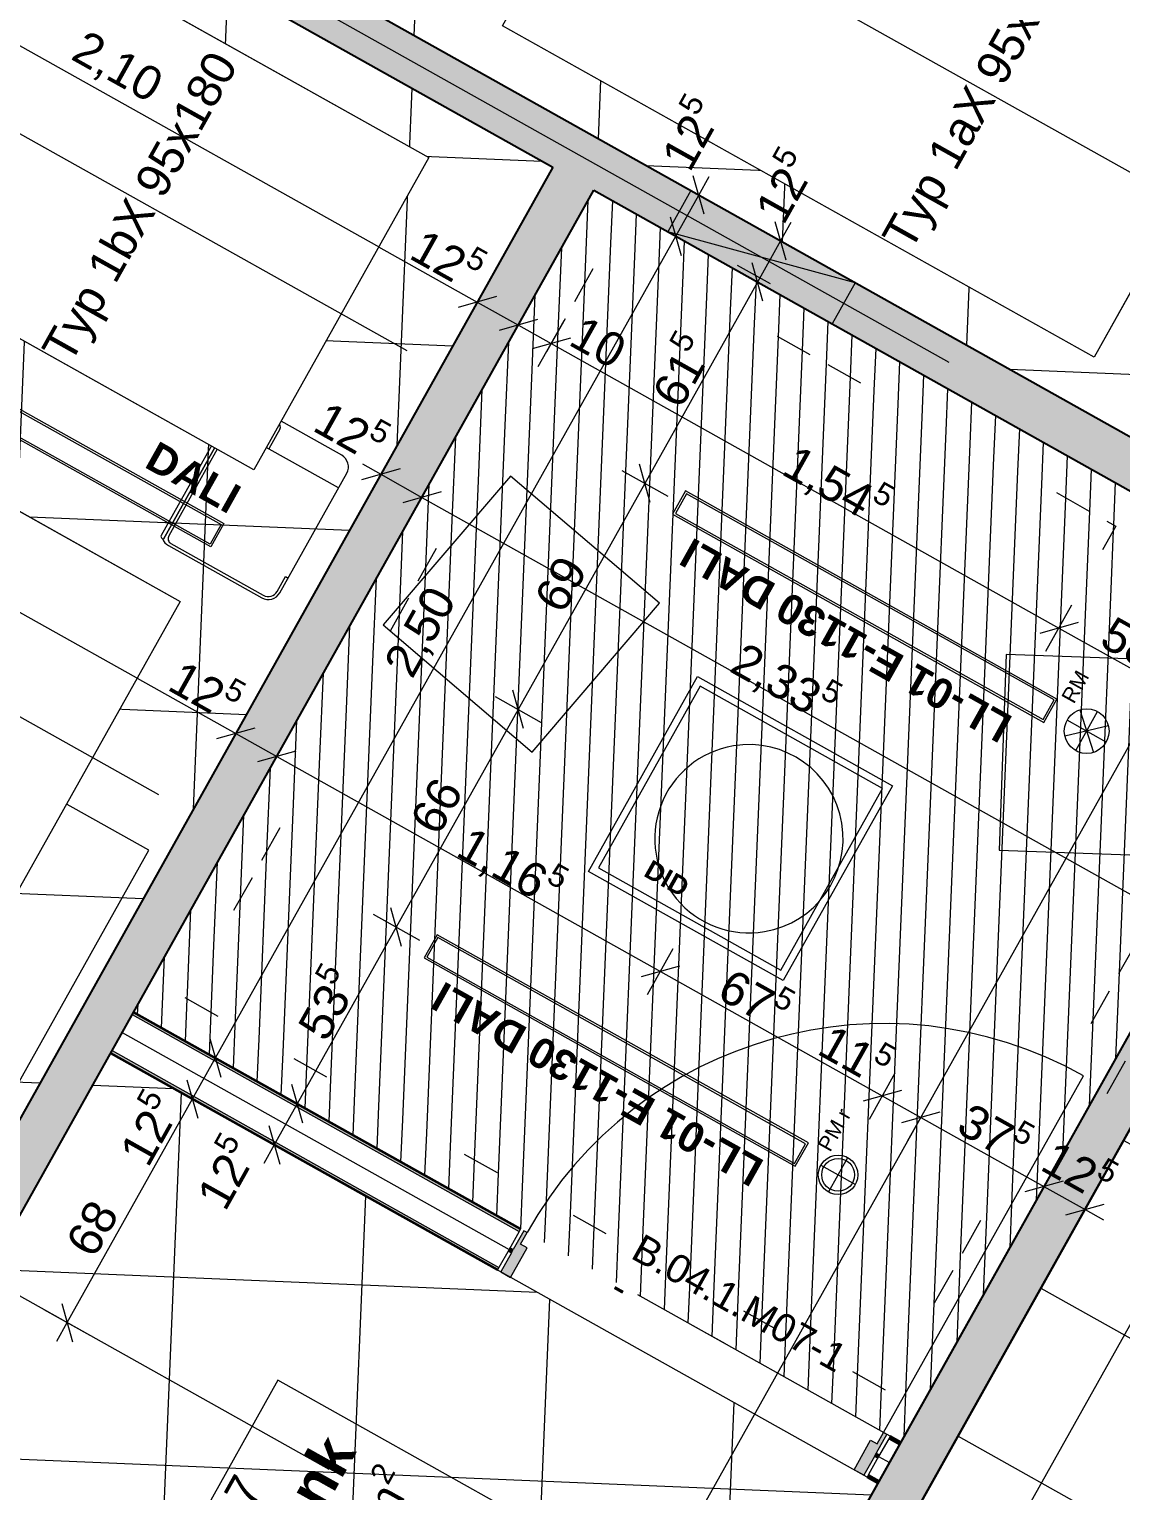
# Model space of a CAD drawing. Header units: metres. Extents: x -27.1 to 50.1, y 105.7 to 163.4.
# Drawn here: x -9.377 to -6.479, y 131.424 to 135.303 of the extents above; entities that cross this region are included whole.
import ezdxf

# ---------------------------------------------------------------- set-up
doc = ezdxf.new("R2010")
doc.units = ezdxf.units.M
doc.header["$MEASUREMENT"] = 0
for name, pattern in [('Punktlinie', [0.0035, 0, -0.0035]), ('Punktlinie_ eng', [0.00075, 0, -0.00075]), ('Strichlinie-über-Schnitt', [0.0023, 0.0008, -0.0015]), ('Strichpunktlinie', [0.006703, 0.003528, -0.001764, 0, -0.001411]), ('Wipeout_Contour', [1, 0, -1])]:
    doc.linetypes.add(name, pattern=pattern)
for name, color, linetype in [('00  Raster', 7, 'Continuous'), ('10  Fassade_Deckschraffur', 7, 'Continuous'), ('10  Treppen + Rampen', 7, 'Continuous'), ('20  Decke Abhangdecke', 7, 'Continuous'), ('20  Decke Abhangdecke_Deckschraffur', 7, 'Continuous'), ('20  Deckensegel', 7, 'Continuous'), ('20  Deckenspiegel + Einbauten', 7, 'Continuous'), ('20  Möbel', 7, 'Continuous'), ('20  Wand Leichtbau', 7, 'Continuous'), ('20  Wand Leichtbau_Schnittschraffur', 7, 'Continuous'), ('20 Wand Leichtbau MIETERAUSBAU', 7, 'Continuous'), ('40  Bemaßung 1_ 50 Deckenspiegel', 7, 'Continuous'), ('50  NUF - Raumstempel', 7, 'Continuous'), ('50 NUF - Raumstempel MIETERAUSBAU', 7, 'Continuous'), ('Neubau_20  Decke Abhangdecke', 7, 'Continuous'), ('Neubau_20  Decke Abhangdecke_Deckschraffur', 7, 'Continuous'), ('Neubau_20  Deckenspiegel + Einbauten', 7, 'Continuous'), ('Neubau_20  Möbel', 7, 'Continuous'), ('Neubau_20  Wand Leichtbau', 7, 'Continuous'), ('Neubau_20  Wand Leichtbau_Fenster', 7, 'Continuous'), ('Neubau_20 Wand Leichtbau MIETERAUSBAU', 7, 'Continuous'), ('Neubau_20 Wand Leichtbau MIETERAUSBAU_Schnittschraffur', 7, 'Continuous'), ('Neubau_20 Wand Leichtbau MIETERAUSBAU_Tür', 7, 'Continuous'), ('Neubau_50 NUF - Raumstempel MIETERAUSBAU', 7, 'Continuous')]:
    doc.layers.add(name, color=color, linetype=linetype)
doc.styles.add('ERSTELLTER_STIL_1', font='arial.ttf')
doc.styles.add('ERSTELLTER_STIL_2', font='arial.ttf')
pattern_1 = [(87.60545, (0, 0), (-0.4995634, 0.0208903), []), (177.60545, (0, 0), (0.0208903, 0.4995634), [])]
pattern_2 = [(87.605446, (0, 0), (-0.06494324, 0.002715745), [])]

# ---------------------------------------------------------------- blocks, each defined once
blk = doc.blocks.new('*X71', base_point=(-0.1628, 98.0075))
at = {"layer": 'Neubau_20 Wand Leichtbau MIETERAUSBAU_Schnittschraffur', "linetype": 'Continuous', "lineweight": 13, "true_color": 0x000100}
blk.add_hatch(color=98, dxfattribs=at).paths.add_polyline_path([(-9.1569, 132.5925), (-9.1608, 132.5855), (-8.1336, 132.01), (-8.1297, 132.0169)])
blk = doc.blocks.new('*X72', base_point=(-0.1628, 98.0075))
at = {"layer": 'Neubau_20 Wand Leichtbau MIETERAUSBAU_Schnittschraffur', "linetype": 'Continuous', "lineweight": 13, "true_color": 0x000100}
blk.add_hatch(color=98, dxfattribs=at).paths.add_polyline_path([(-7.1522, 131.4601), (-7.1238, 131.4442), (-7.1199, 131.4512), (-7.1482, 131.467)])
blk = doc.blocks.new('*X73', base_point=(-0.1628, 98.0075))
at = {"layer": 'Neubau_20 Wand Leichtbau MIETERAUSBAU_Schnittschraffur', "linetype": 'Continuous', "lineweight": 13, "true_color": 0x000100}
blk.add_hatch(color=98, dxfattribs=at).paths.add_polyline_path([(-9.0997, 132.6946), (-9.1036, 132.6876), (-8.0764, 132.112), (-8.0725, 132.119)])
blk = doc.blocks.new('*X74', base_point=(-0.1628, 98.0075))
at = {"layer": 'Neubau_20 Wand Leichtbau MIETERAUSBAU_Schnittschraffur', "linetype": 'Continuous', "lineweight": 13, "true_color": 0x000100}
blk.add_hatch(color=98, dxfattribs=at).paths.add_polyline_path([(-7.0911, 131.5691), (-7.095, 131.5621), (-7.0666, 131.5462), (-7.0627, 131.5532)])

msp = doc.modelspace()

# ---------------------------------------------------------------- wipeouts: each hides what was drawn before it
at = {"color": 254, "linetype": 'Wipeout_Contour', "lineweight": 0, "ltscale": 578.896248}
msp.add_wipeout([(1.5068, 161.8649), (-18.3925, 126.3498), (-18.2219, 126.2542), (1.6769, 161.7686)], dxfattribs=at).dxf.layer = '10  Fassade_Deckschraffur'

# ---------------------------------------------------------------- next in the draw order: wipeouts: each hides what was drawn before it
at = {"color": 254, "linetype": 'Wipeout_Contour', "lineweight": 0, "ltscale": 579.750368}
msp.add_wipeout([(1.2236, 162.0253), (-18.6764, 126.5088), (-18.6188, 126.4766), (1.2811, 161.9927)], dxfattribs=at).dxf.layer = '10  Fassade_Deckschraffur'

# ---------------------------------------------------------------- next in the draw order: wipeouts: each hides what was drawn before it
at = {"color": 254, "linetype": 'Wipeout_Contour', "lineweight": 0, "ltscale": 579.478915}
msp.add_wipeout([(-18.4602, 126.3877), (1.4393, 161.9032), (1.2811, 161.9927), (-18.6188, 126.4766)], dxfattribs=at).dxf.layer = '10  Fassade_Deckschraffur'

# ---------------------------------------------------------------- next in the draw order: wipeouts: each hides what was drawn before it
at = {"color": 254, "linetype": 'Wipeout_Contour', "lineweight": 0, "ltscale": 579.276268}
msp.add_wipeout([(1.4393, 161.9032), (-18.4602, 126.3877), (-18.4575, 126.3862), (1.4419, 161.9017)], dxfattribs=at).dxf.layer = '10  Fassade_Deckschraffur'

# ---------------------------------------------------------------- next in the draw order: wipeouts: each hides what was drawn before it
at = {"color": 254, "linetype": 'Wipeout_Contour', "lineweight": 0, "ltscale": 579.199344}
msp.add_wipeout([(1.4446, 161.9001), (-18.4548, 126.3847), (-18.4016, 126.3549), (1.4977, 161.8701)], dxfattribs=at).dxf.layer = '10  Fassade_Deckschraffur'

# ---------------------------------------------------------------- next in the draw order: wipeouts: each hides what was drawn before it
at = {"color": 254, "linetype": 'Wipeout_Contour', "lineweight": 0, "ltscale": 579.127053}
msp.add_wipeout([(-18.3972, 126.3524), (1.5021, 161.8676), (1.4977, 161.8701), (-18.4016, 126.3549)], dxfattribs=at).dxf.layer = '10  Fassade_Deckschraffur'

# ---------------------------------------------------------------- next in the draw order: wipeouts: each hides what was drawn before it
at = {"color": 254, "linetype": 'Wipeout_Contour', "lineweight": 0, "ltscale": 579.115674}
msp.add_wipeout([(1.5021, 161.8676), (-18.3972, 126.3524), (-18.3925, 126.3498), (1.5068, 161.8649)], dxfattribs=at).dxf.layer = '10  Fassade_Deckschraffur'

# ---------------------------------------------------------------- next in the draw order: hatches: boundary and pattern name
at = {"layer": '20  Wand Leichtbau_Schnittschraffur', "linetype": 'Continuous', "lineweight": 18}
for points in [[(-11.4152, 137.0009), (-11.4763, 136.8919), (-6.3423, 134.0153), (-6.2812, 134.1243)], [(-5.8101, 133.7887), (-8.4729, 129.0364), (-8.3639, 128.9753), (-5.7011, 133.7276)], [(-8.3333, 129.0298), (-5.7316, 133.6731), (-5.8407, 133.7342), (-8.4423, 129.0909)]]:
    msp.add_hatch(color=9, dxfattribs=at).paths.add_polyline_path(points)
at = {"layer": 'Neubau_20  Decke Abhangdecke_Deckschraffur', "linetype": 'Continuous', "lineweight": 18, "true_color": 0xdcff15}
h = msp.add_hatch(dxfattribs=at)
h.set_pattern_fill('Bauliche_Anlagen__geplan_55', color=60, style=0, pattern_type=2)
h.set_pattern_definition(pattern_1)
h.paths.add_polyline_path([(-11.9299, 137.2893), (-11.9483, 137.2566), (-11.7956, 137.1711), (-11.7773, 137.2038), (-11.7027, 137.3368), (-11.3276, 137.1266), (-11.4021, 136.9936), (-6.2943, 134.1316), (-6.2197, 134.2647), (-5.8446, 134.0545), (-5.9191, 133.9215), (-5.7796, 133.8433), (-3.195, 138.456), (-3.3346, 138.5342), (-3.4152, 138.3903), (-3.7904, 138.6005), (-3.7097, 138.7444), (-5.3411, 139.6585), (-1.3692, 146.7474), (0.7769, 145.5449), (7.3302, 157.2408), (7.1906, 157.319), (7.1429, 157.234), (6.7678, 157.4442), (6.8155, 157.5292), (1.7076, 160.3912), (1.6599, 160.3061), (1.2848, 160.5163), (1.3777, 160.6821), (1.225, 160.7676), (-9.2843, 142.0111), (-9.3026, 141.9784)])
h.paths.add_polyline_path([(-8.904, 141.4828), (-9.2529, 141.6784), (-9.0574, 142.0273), (-8.7085, 141.8318)], flags=0)
h = msp.add_hatch(dxfattribs=at)
h.set_pattern_fill('Bauliche_Anlagen__geplan_55', color=60, style=0, pattern_type=2)
h.set_pattern_definition(pattern_1)
h.paths.add_polyline_path([(-14.5878, 132.5457), (-14.4351, 132.4601), (-14.3423, 132.6259), (-13.9671, 132.4157), (-14.0417, 132.2827), (-10.5651, 130.3348), (-7.9867, 134.9366), (-11.4632, 136.8845), (-11.5378, 136.7515), (-11.9129, 136.9617), (-11.82, 137.1274), (-11.9727, 137.213)])
at = {"layer": 'Neubau_20  Decke Abhangdecke_Deckschraffur', "linetype": 'Continuous', "lineweight": 18, "true_color": 0xffd5aa}
h = msp.add_hatch(dxfattribs=at)
h.set_pattern_fill('Mauerwerk_0001', color=41, style=0, pattern_type=2)
h.set_pattern_definition(pattern_2)
h.paths.add_polyline_path([(-9.0997, 132.6946), (-8.1459, 132.1602), (-7.1124, 131.5811), (-7.0627, 131.5532), (-7.0138, 131.6405), (-5.8407, 133.7342), (-5.9802, 133.8124), (-6.0548, 133.6794), (-6.4299, 133.8895), (-6.3554, 134.0226), (-7.8777, 134.8756), (-9.0508, 132.7818)])
h.paths.add_polyline_path([(-7.1033, 131.6906), (-8.9636, 132.7329), (-7.9139, 134.6064), (-7.8393, 134.7394), (-6.4915, 133.9842), (-6.566, 133.8512), (-6.0536, 133.5641)], flags=0)
h = msp.add_hatch(dxfattribs=at)
h.set_pattern_fill('Mauerwerk_0001', color=41, style=0, pattern_type=2)
h.set_pattern_definition(pattern_2)
h.paths.add_polyline_path([(-8.9636, 132.7329), (-7.1033, 131.6906), (-6.0536, 133.5641), (-6.566, 133.8512), (-6.4915, 133.9842), (-7.8393, 134.7394)])
at = {"layer": 'Neubau_20  Decke Abhangdecke_Deckschraffur', "linetype": 'Continuous', "lineweight": 18, "true_color": 0xdcff15}
h = msp.add_hatch(dxfattribs=at)
h.set_pattern_fill('Bauliche_Anlagen__geplan_55', color=60, style=0, pattern_type=2)
h.set_pattern_definition(pattern_1)
h.paths.add_polyline_path([(-18.5789, 125.4226), (-16.3631, 124.1811), (-16.3557, 124.1941), (-12.4212, 121.9896), (-7.1238, 131.4442), (-9.1608, 132.5855), (-10.5172, 130.1646), (-14.1028, 132.1736), (-14.1773, 132.0406), (-14.5524, 132.2508), (-14.4596, 132.4165), (-14.6122, 132.5021)])
at = {"layer": 'Neubau_20 Wand Leichtbau MIETERAUSBAU_Schnittschraffur', "linetype": 'Continuous', "lineweight": 18}
msp.add_hatch(color=9, dxfattribs=at).paths.add_polyline_path([(-9.4934, 131.9919), (-7.8777, 134.8756), (-7.9867, 134.9367), (-9.6024, 132.053)])
at = {"layer": 'Neubau_20 Wand Leichtbau MIETERAUSBAU_Schnittschraffur', "linetype": 'Continuous', "lineweight": 0, "true_color": 0xffffff}
for points in [[(-9.0997, 132.6946), (-9.1036, 132.6876), (-8.0764, 132.112), (-8.0725, 132.119)], [(-9.1569, 132.5925), (-9.1608, 132.5855), (-8.1336, 132.01), (-8.1297, 132.0169)], [(-8.0987, 131.9904), (-8.0547, 132.0689), (-8.0722, 132.0787), (-8.055, 132.1092), (-8.0638, 132.1141), (-8.0919, 132.064), (-8.0968, 132.0552), (-8.1249, 132.0051)], [(-8.0968, 132.0552), (-8.0919, 132.064), (-8.1006, 132.0689), (-8.1055, 132.0601)], [(-7.187, 131.4796), (-7.1609, 131.465), (-7.1328, 131.5151), (-7.1279, 131.5238), (-7.0998, 131.574), (-7.1085, 131.5789), (-7.1256, 131.5484), (-7.1431, 131.5581)], [(-7.0911, 131.5691), (-7.095, 131.5621), (-7.0666, 131.5462), (-7.0627, 131.5532)], [(-7.1328, 131.5151), (-7.124, 131.5102), (-7.1192, 131.519), (-7.1279, 131.5238)], [(-7.1522, 131.4601), (-7.1238, 131.4442), (-7.1199, 131.4512), (-7.1482, 131.467)]]:
    msp.add_hatch(color=7, dxfattribs=at).paths.add_polyline_path(points)

# ---------------------------------------------------------------- next in the draw order: linework, layer by layer
at = {"layer": '20  Möbel', "color": 9, "linetype": 'Continuous', "lineweight": 18, "ltscale": 1000}
for p, q in [((-8.8163, 134.314), (-8.8515, 134.2512)), ((-8.8194, 134.2962), (-8.8365, 134.2657)), ((-8.7958, 134.2831), (-8.8194, 134.2962)), ((-8.8111, 134.3111), (-8.8184, 134.298)), ((-8.8184, 134.298), (-8.7949, 134.2848)), ((-8.8183, 134.3151), (-8.716, 134.2578)), ((-8.7849, 134.2964), (-8.8113, 134.2493)), ((-8.7875, 134.2979), (-8.8111, 134.3111)), ((-8.8032, 134.3067), (-8.8106, 134.2936)), ((-8.7954, 134.3023), (-8.8027, 134.2892)), ((-8.7949, 134.2848), (-8.7875, 134.2979)), ((-8.7835, 134.2939), (-8.7896, 134.283)), ((-8.7765, 134.29), (-8.7835, 134.2939)), ((-8.8427, 134.2669), (-8.8, 134.243)), ((-8.8365, 134.2657), (-8.8129, 134.2525)), ((-8.8129, 134.2525), (-8.7958, 134.2831)), ((-8.8008, 134.2629), (-8.8067, 134.2524)), ((-8.7938, 134.259), (-8.8008, 134.2629)), ((-8.7736, 134.2901), (-8.8, 134.243)), ((-8.7997, 134.2485), (-8.7938, 134.259)), ((-8.7935, 134.276), (-8.7994, 134.2655)), ((-8.7994, 134.2655), (-8.7924, 134.2616)), ((-8.7865, 134.2721), (-8.7935, 134.276)), ((-8.7924, 134.2616), (-8.7865, 134.2721)), ((-8.7896, 134.283), (-8.7826, 134.2791)), ((-8.7826, 134.2791), (-8.7765, 134.29)), ((-8.8519, 134.2342), (-9.0063, 133.9585)), ((-8.5558, 134.0855), (-8.8314, 134.24)), ((-8.8067, 134.2524), (-8.7997, 134.2485)), ((-8.7114, 134.2415), (-8.7407, 134.1891)), ((-9.0006, 133.9381), (-8.7554, 133.8008)), ((-8.7187, 133.8111), (-8.6967, 133.8504)), ((-8.6967, 133.8504), (-8.6897, 133.8465)), ((-9.0595, 133.1243), (-9.4084, 133.3198)), ((-9.646, 132.0775), (-9.0595, 133.1243))]:
    msp.add_line(p, q, dxfattribs=at)
at = {"layer": '20  Möbel', "color": 9, "linetype": 'Continuous', "lineweight": 18, "ltscale": 1000, "flags": 128}
for points in [[(-8.8426, 134.2978), (-8.8646, 134.2585), (-8.8515, 134.2512), (-9.0206, 133.9494), (-9.0226, 133.9505, 0.174158), (-9.0071, 133.9326), (-8.7593, 133.7938, 0.414214), (-8.7117, 133.8072), (-8.5338, 134.1248, 0.414214), (-8.5472, 134.1724), (-8.795, 134.3112, 0.414214)], [(-8.8515, 134.2512), (-8.855, 134.2532, 0.414214), (-8.8632, 134.2509), (-9.0264, 133.9595, 0.414214), (-9.0241, 133.9513), (-9.0206, 133.9494)]]:
    msp.add_lwpolyline(points, format="xyb", close=True, dxfattribs=at)
at = {"layer": '20  Möbel', "color": 9, "linetype": 'Continuous', "lineweight": 18, "ltscale": 1000}
msp.add_circle((-8.7678, 134.2779), 0.005, dxfattribs=at)
for centre, radius, start, end in [((-8.7219, 134.2473), 0.012, 330.738, 60.738), ((-8.8388, 134.2269), 0.015, 60.738, 150.738), ((-8.9932, 133.9512), 0.015, 150.738, 240.738), ((-8.7422, 133.8243), 0.027, 240.738, 330.738)]:
    msp.add_arc(centre, radius, start, end, dxfattribs=at)
at = {"layer": '20  Wand Leichtbau', "color": 7, "linetype": 'Continuous', "lineweight": 25, "ltscale": 1000, "flags": 128}
for points in [[(-6.2812, 134.1243), (-11.4152, 137.0009)], [(-11.4763, 136.8919), (-7.9867, 134.9367)], [(-7.8777, 134.8756), (-6.3423, 134.0153)], [(-5.8101, 133.7887), (-8.4729, 129.0364)], [(-8.3333, 129.0298), (-5.6705, 133.7822)], [(-5.8407, 133.7342), (-8.5035, 128.9818)], [(-8.3639, 128.9753), (-5.7011, 133.7276)]]:
    msp.add_lwpolyline(points, dxfattribs=at)
at = {"layer": '40  Bemaßung 1_ 50 Deckenspiegel', "color": 7, "linetype": 'Continuous', "lineweight": 13, "ltscale": 1000}
for p, q in [((-8.112, 128.9058), (-2.8647, 138.2709)), ((-8.2216, 134.5176), (-8.1528, 134.6403)), ((-8.4777, 134.0604), (-8.409, 134.1831)), ((-8.4924, 134.1492), (-8.4433, 134.1217)), ((-7.7281, 134.0467), (-7.7569, 134.1487)), ((-8.3923, 134.1361), (-8.4944, 134.1074)), ((-8.4433, 134.1217), (-8.3343, 134.0606)), ((-8.3686, 133.9993), (-8.2999, 134.122)), ((-7.8038, 134.1321), (-7.6811, 134.0633)), ((-8.2832, 134.075), (-8.3853, 134.0463)), ((-8.3343, 134.0606), (-6.2973, 132.9193)), ((-7.7425, 134.0977), (-8.0786, 133.4978)), ((-6.6774, 133.6524), (-6.6087, 133.7751)), ((-6.592, 133.7281), (-6.6941, 133.6993)), ((-6.6431, 133.7137), (-6.1306, 133.4266)), ((-8.14, 133.5321), (-8.0173, 133.4634)), ((-8.0642, 133.4467), (-8.093, 133.5488)), ((-8.8631, 133.3725), (-8.7944, 133.4952)), ((-8.0786, 133.4978), (-8.4024, 132.92)), ((-8.7777, 133.4483), (-8.8798, 133.4195)), ((-8.8287, 133.4339), (-8.7197, 133.3728)), ((-8.7541, 133.3114), (-8.6853, 133.4341)), ((-8.6686, 133.3872), (-8.7707, 133.3584)), ((-8.7197, 133.3728), (-7.7012, 132.8021)), ((-8.4637, 132.9543), (-8.341, 132.8856)), ((-8.388, 132.8689), (-8.4167, 132.971)), ((-8.4024, 132.92), (-8.6651, 132.4511)), ((-7.7355, 132.7408), (-7.6668, 132.8635)), ((-7.6501, 132.8165), (-7.7522, 132.7877)), ((-7.7012, 132.8021), (-7.1119, 132.4719)), ((-8.8969, 132.6239), (-8.8681, 132.5218)), ((-8.8212, 132.5385), (-8.9438, 132.6072)), ((-8.9436, 132.4638), (-8.8825, 132.5729)), ((-8.958, 132.5149), (-8.9292, 132.4128)), ((-7.1462, 132.4106), (-7.0775, 132.5333)), ((-8.8823, 132.4295), (-9.0049, 132.4982)), ((-8.7264, 132.4854), (-8.6038, 132.4167)), ((-8.6507, 132.4), (-8.6795, 132.5021)), ((-7.0608, 132.4863), (-7.1629, 132.4576)), ((-7.1119, 132.4719), (-7.0098, 132.4148)), ((-7.0442, 132.3534), (-6.9754, 132.4761)), ((-9.2762, 131.8702), (-8.9436, 132.4638)), ((-8.6651, 132.4511), (-8.7262, 132.342)), ((-8.7406, 132.393), (-8.7118, 132.291)), ((-6.9588, 132.4291), (-7.0608, 132.4004)), ((-7.0098, 132.4148), (-6.6827, 132.2315)), ((-8.7875, 132.3764), (-8.6649, 132.3076)), ((-8.7262, 132.342), (-8.7537, 132.2929)), ((-6.7171, 132.1701), (-6.6483, 132.2928)), ((-6.6316, 132.2459), (-6.7337, 132.2171)), ((-6.6827, 132.2315), (-6.5736, 132.1704)), ((-6.608, 132.109), (-6.5393, 132.2317)), ((-6.6247, 132.156), (-6.5226, 132.1848)), ((-6.5736, 132.1704), (-6.5246, 132.1429)), ((-9.2149, 131.8359), (-9.3375, 131.9046)), ((-9.2906, 131.9213), (-9.2618, 131.8192)), ((-9.3037, 131.8212), (-9.2762, 131.8702))]:
    msp.add_line(p, q, dxfattribs=at)
at = {"layer": '50  NUF - Raumstempel', "color": 253, "linetype": 'Punktlinie', "lineweight": 18, "ltscale": 1000, "true_color": 0x9f9f9f, "flags": 128}
msp.add_lwpolyline([(-10.0359, 110.1647), (-20.9522, 116.2812), (-16.4992, 124.2287), (-18.674, 125.4472), (-12.0678, 137.2376), (-11.8323, 137.1056), (-11.9129, 136.9617), (-11.5378, 136.7515), (-11.4571, 136.8954), (-6.3493, 134.0335), (-6.4299, 133.8895), (-6.0548, 133.6794), (-5.9741, 133.8233), (-5.8127, 133.7329), (-8.4694, 128.9914), (-4.7748, 126.9213), (-5.4078, 125.7916), (-2.4722, 124.1468), (-3.7407, 121.8829), (-3.5348, 121.7676)], close=True, dxfattribs=at)
at = {"layer": 'Neubau_20  Decke Abhangdecke', "color": 7, "linetype": 'Continuous', "lineweight": 13, "ltscale": 1000, "flags": 128}
msp.add_lwpolyline([(-9.3026, 141.9784), (-11.9299, 137.2893), (-11.9483, 137.2566), (-11.7956, 137.1711), (-11.7773, 137.2038), (-11.7027, 137.3368), (-11.3276, 137.1266), (-11.4021, 136.9936), (-6.2943, 134.1316), (-6.2197, 134.2647), (-5.8446, 134.0545), (-5.9191, 133.9215), (-5.7796, 133.8433), (-3.195, 138.456)], dxfattribs=at)
at = {"layer": 'Neubau_20  Decke Abhangdecke', "color": 7, "linetype": 'Strichlinie-über-Schnitt', "lineweight": 13, "ltscale": 1000, "flags": 128}
msp.add_lwpolyline([(-14.5878, 132.5457), (-14.4351, 132.4601), (-14.3423, 132.6259), (-13.9671, 132.4157), (-14.0417, 132.2827), (-10.5651, 130.3348), (-7.9867, 134.9366), (-11.4632, 136.8845), (-11.5378, 136.7515), (-11.9129, 136.9617), (-11.82, 137.1274), (-11.9727, 137.213)], close=True, dxfattribs=at)
at = {"layer": 'Neubau_20  Decke Abhangdecke', "color": 7, "linetype": 'Punktlinie_ eng', "lineweight": 13, "ltscale": 1000, "flags": 128}
for points in [[(-9.0997, 132.6946), (-8.1459, 132.1602), (-7.1124, 131.5811), (-7.0627, 131.5532), (-7.0138, 131.6405), (-5.8407, 133.7342), (-5.9802, 133.8124), (-6.0548, 133.6794), (-6.4299, 133.8895), (-6.3554, 134.0226), (-7.8777, 134.8756), (-9.0508, 132.7818)], [(-8.9636, 132.7329), (-7.1033, 131.6906), (-6.0536, 133.5641), (-6.566, 133.8512), (-6.4915, 133.9842), (-7.8393, 134.7394)], [(-7.1033, 131.6906), (-8.9636, 132.7329), (-7.9139, 134.6064), (-7.8393, 134.7394), (-6.4915, 133.9842), (-6.566, 133.8512), (-6.0536, 133.5641)]]:
    msp.add_lwpolyline(points, close=True, dxfattribs=at)
at = {"layer": 'Neubau_20  Decke Abhangdecke', "color": 7, "linetype": 'Continuous', "lineweight": 13, "ltscale": 1000, "flags": 128}
msp.add_lwpolyline([(-18.5789, 125.4226), (-16.3631, 124.1811), (-16.3557, 124.1941), (-12.4212, 121.9896), (-7.1238, 131.4442), (-9.1608, 132.5855), (-10.5172, 130.1646), (-14.1028, 132.1736), (-14.1773, 132.0406), (-14.5524, 132.2508), (-14.4596, 132.4165), (-14.6122, 132.5021)], close=True, dxfattribs=at)
at = {"layer": 'Neubau_20  Deckenspiegel + Einbauten', "color": 7, "linetype": 'Continuous', "lineweight": 13, "ltscale": 1000}
for p, q in [((-6.5984, 133.3883), (-6.5403, 133.492)), ((-6.5879, 133.4966), (-6.5509, 133.3837)), ((-6.5116, 133.4539), (-6.6272, 133.4264)), ((-6.5176, 133.4111), (-6.6212, 133.4692)), ((-7.2751, 132.2881), (-7.1835, 132.2368)), ((-7.2549, 132.2166), (-7.2036, 132.3082))]:
    msp.add_line(p, q, dxfattribs=at)
at = {"layer": 'Neubau_20  Deckenspiegel + Einbauten', "color": 7, "linetype": 'Continuous', "lineweight": 13, "ltscale": 1000, "flags": 128}
for points in [[(-7.6688, 134.0157), (-6.6831, 133.4632), (-6.6484, 133.5251), (-7.6341, 134.0777)], [(-7.6611, 134.0177), (-6.6851, 133.4706), (-6.6558, 133.523), (-7.6317, 134.07)], [(-7.085, 133.2953), (-7.3748, 132.778), (-7.8922, 133.0678), (-7.6023, 133.5852)], [(-7.5952, 133.559), (-7.8653, 133.0769), (-7.3814, 132.8057), (-7.1113, 133.2879)], [(-8.3287, 132.838), (-7.343, 132.2855), (-7.3083, 132.3474), (-8.294, 132.8999)], [(-8.321, 132.84), (-7.345, 132.2929), (-7.3157, 132.3452), (-8.2916, 132.8923)]]:
    msp.add_lwpolyline(points, close=True, dxfattribs=at)
at = {"layer": 'Neubau_20  Deckenspiegel + Einbauten', "color": 7, "linetype": 'Continuous', "lineweight": 13, "ltscale": 1000}
for centre, radius in [((-6.5694, 133.4402), 0.0594), ((-7.2293, 132.2624), 0.0525), ((-7.2293, 132.2624), 0.0435)]:
    msp.add_circle(centre, radius, dxfattribs=at)
at = {"layer": 'Neubau_20  Möbel', "color": 9, "linetype": 'Continuous', "lineweight": 18, "ltscale": 1000, "flags": 128}
msp.add_lwpolyline([(-6.7829, 133.6437), (-6.8013, 133.124), (-6.2816, 133.1056), (-6.2632, 133.6253)], close=True, dxfattribs=at)
msp.add_lwpolyline([(-7.5072, 133.4011, 1), (-7.4248, 132.908, 1)], format="xyb", close=True, dxfattribs=at)
at = {"layer": 'Neubau_20  Wand Leichtbau', "color": 7, "linetype": 'Strichlinie-über-Schnitt', "lineweight": 18, "ltscale": 1000, "flags": 128}
for points in [[(-9.1608, 132.5855), (-9.0997, 132.6946)], [(-7.0627, 131.5532), (-9.0997, 132.6946)], [(-9.1608, 132.5855), (-7.1238, 131.4442)], [(-7.1238, 131.4442), (-7.0627, 131.5532)]]:
    msp.add_lwpolyline(points, dxfattribs=at)
at = {"layer": 'Neubau_20  Wand Leichtbau_Fenster', "color": 7, "linetype": 'Continuous', "lineweight": 18, "ltscale": 1000}
for p, q in [((-7.6202, 134.8746), (-7.6813, 134.7655)), ((-7.184, 134.6302), (-7.6813, 134.7655)), ((-7.184, 134.6302), (-7.2451, 134.5211))]:
    msp.add_line(p, q, dxfattribs=at)
at = {"layer": 'Neubau_20 Wand Leichtbau MIETERAUSBAU', "color": 7, "linetype": 'Continuous', "lineweight": 13, "ltscale": 1000}
for p, q in [((-9.1036, 132.6876), (-8.0764, 132.112)), ((-9.1302, 132.64), (-8.103, 132.0645)), ((-9.1569, 132.5925), (-8.1297, 132.0169)), ((-8.0764, 132.112), (-8.103, 132.0645)), ((-8.0725, 132.119), (-8.0764, 132.112)), ((-8.103, 132.0645), (-8.1297, 132.0169)), ((-8.1297, 132.0169), (-8.1336, 132.01)), ((-7.095, 131.5621), (-7.1216, 131.5146)), ((-7.0911, 131.5691), (-7.095, 131.5621)), ((-7.095, 131.5621), (-7.0666, 131.5462)), ((-7.1216, 131.5146), (-7.1482, 131.467)), ((-7.1216, 131.5146), (-7.0932, 131.4987)), ((-7.1482, 131.467), (-7.1522, 131.4601)), ((-7.1482, 131.467), (-7.1199, 131.4512))]:
    msp.add_line(p, q, dxfattribs=at)
at = {"layer": 'Neubau_20 Wand Leichtbau MIETERAUSBAU', "color": 7, "linetype": 'Continuous', "lineweight": 25, "ltscale": 1000, "flags": 128}
for points in [[(-7.9867, 134.9367), (-9.6024, 132.053)], [(-9.4934, 131.9919), (-7.8777, 134.8756)]]:
    msp.add_lwpolyline(points, dxfattribs=at)
at = {"layer": 'Neubau_20 Wand Leichtbau MIETERAUSBAU', "color": 7, "linetype": 'Continuous', "lineweight": 13, "ltscale": 1000, "flags": 128}
for points in [[(-9.1302, 132.64), (-9.1036, 132.6876)], [(-9.1036, 132.6876), (-9.0997, 132.6946)], [(-9.1569, 132.5925), (-9.1302, 132.64)], [(-9.1608, 132.5855), (-9.1569, 132.5925)], [(-7.0932, 131.4987), (-7.0666, 131.5462)], [(-7.0666, 131.5462), (-7.0627, 131.5532)], [(-7.1199, 131.4512), (-7.0932, 131.4987)], [(-7.1238, 131.4442), (-7.1199, 131.4512)]]:
    msp.add_lwpolyline(points, dxfattribs=at)
at = {"layer": 'Neubau_20 Wand Leichtbau MIETERAUSBAU', "color": 7, "linetype": 'Continuous', "lineweight": 35, "ltscale": 1000, "flags": 128}
for points in [[(-8.0725, 132.119), (-9.0997, 132.6946)], [(-9.1608, 132.5855), (-8.1336, 132.01)], [(-7.0627, 131.5532), (-7.0911, 131.5691)], [(-7.1522, 131.4601), (-7.1238, 131.4442)]]:
    msp.add_lwpolyline(points, dxfattribs=at)
at = {"layer": 'Neubau_20 Wand Leichtbau MIETERAUSBAU_Tür', "color": 7, "linetype": 'Continuous', "lineweight": 18, "ltscale": 1000}
for p, q in [((-7.1085, 131.5789), (-6.5781, 132.5254)), ((-8.0638, 132.1141), (-8.0919, 132.064)), ((-8.0722, 132.0787), (-8.055, 132.1092)), ((-8.055, 132.1092), (-8.0638, 132.1141)), ((-8.0968, 132.0552), (-8.1249, 132.0051)), ((-8.1006, 132.0689), (-8.1055, 132.0601)), ((-8.1055, 132.0601), (-8.0919, 132.064)), ((-8.1055, 132.0601), (-8.0968, 132.0552)), ((-8.0919, 132.064), (-8.1006, 132.0689)), ((-8.1006, 132.0689), (-8.0968, 132.0552)), ((-8.0987, 131.9904), (-8.0547, 132.0689)), ((-8.0968, 132.0552), (-8.0919, 132.064)), ((-8.0547, 132.0689), (-8.0722, 132.0787)), ((-8.1249, 132.0051), (-8.0987, 131.9904)), ((-7.1256, 131.5484), (-7.1085, 131.5789)), ((-7.1085, 131.5789), (-7.0998, 131.574)), ((-7.187, 131.4796), (-7.1431, 131.5581)), ((-7.1431, 131.5581), (-7.1256, 131.5484)), ((-7.0998, 131.574), (-7.1279, 131.5238)), ((-7.1328, 131.5151), (-7.1609, 131.465)), ((-7.1328, 131.5151), (-7.1279, 131.5238)), ((-7.1192, 131.519), (-7.1328, 131.5151)), ((-7.124, 131.5102), (-7.1328, 131.5151)), ((-7.1279, 131.5238), (-7.1192, 131.519)), ((-7.124, 131.5102), (-7.1279, 131.5238)), ((-7.1192, 131.519), (-7.124, 131.5102)), ((-7.1609, 131.465), (-7.187, 131.4796))]:
    msp.add_line(p, q, dxfattribs=at)
at = {"layer": 'Neubau_20 Wand Leichtbau MIETERAUSBAU_Tür', "color": 7, "linetype": 'Continuous', "lineweight": 13, "ltscale": 1000}
for p, q in [((-8.0764, 132.112), (-8.103, 132.0645)), ((-8.0764, 132.112), (-8.103, 132.0645)), ((-8.0725, 132.119), (-8.0764, 132.112)), ((-8.0725, 132.119), (-8.0764, 132.112)), ((-8.103, 132.0645), (-8.1297, 132.0169)), ((-8.103, 132.0645), (-8.1297, 132.0169)), ((-8.1297, 132.0169), (-8.1336, 132.01)), ((-8.1297, 132.0169), (-8.1336, 132.01)), ((-7.095, 131.5621), (-7.1216, 131.5146)), ((-7.095, 131.5621), (-7.1216, 131.5146)), ((-7.0911, 131.5691), (-7.095, 131.5621)), ((-7.0911, 131.5691), (-7.095, 131.5621)), ((-7.1216, 131.5146), (-7.1482, 131.467)), ((-7.1216, 131.5146), (-7.1482, 131.467)), ((-7.1482, 131.467), (-7.1522, 131.4601)), ((-7.1482, 131.467), (-7.1522, 131.4601))]:
    msp.add_line(p, q, dxfattribs=at)
msp.add_arc((-7.1085, 131.5789), 1.085, 60.738, 150.738, dxfattribs=at)
at = {"layer": 'Neubau_50 NUF - Raumstempel MIETERAUSBAU', "color": 7, "linetype": 'Continuous', "lineweight": 13, "ltscale": 1000}
for p, q in [((-8.7165, 131.7175), (-9.196, 130.8616)), ((-8.0824, 131.3622), (-8.7165, 131.7175))]:
    msp.add_line(p, q, dxfattribs=at)

# ---------------------------------------------------------------- next in the draw order: block references
at = {"layer": '10  Treppen + Rampen', "color": 7, "linetype": 'Continuous', "lineweight": 13, "ltscale": 1000}
for name in ['*X73', '*X71', '*X74', '*X72']:
    msp.add_blockref(name, (-0.1628, 98.0075), dxfattribs=at)

# ---------------------------------------------------------------- next in the draw order: texts
at = {"layer": '20  Deckenspiegel + Einbauten', "color": 7, "linetype": 'Continuous', "lineweight": 13}
for s, insert, char_height, attachment_point, rotation, style in [('\\A1;{\\pqc;\\fArial|b1|i0|c0|p38;LL-01 \\fArial|b1|i0|c0|p38;E\\fArial|b1|i0|c0|p38;-1130 DALI}', (-7.2285, 133.6458), 0.08, 2, 150.7271, 'ERSTELLTER_STIL_2'), ('\\A1;{\\pql;\\fArial|b0|i0|c0|p38;R\\fArial|b0|i0|c0|p38;M}', (-6.6384, 133.5298), 0.04, 1, 60.738, 'ERSTELLTER_STIL_1'), ('\\A1;{\\pqr;\\fArial|b1|i0|c0|p38;DID}', (-7.619, 133.0418), 0.05, 3, 330.738, 'ERSTELLTER_STIL_2'), ('\\A1;{\\pqc;\\fArial|b1|i0|c0|p38;LL-01 \\fArial|b1|i0|c0|p38;E\\fArial|b1|i0|c0|p38;-1130 DALI}', (-7.8884, 132.468), 0.08, 2, 150.7271, 'ERSTELLTER_STIL_2'), ('\\A1;{\\pql;\\fArial|b0|i0|c0|p38;PM\\fArial|b0|i0|c0|p38; r}', (-7.2855, 132.3403), 0.04, 1, 60.7393, 'ERSTELLTER_STIL_1')]:
    msp.add_mtext(s, dxfattribs=dict(at, insert=insert, char_height=char_height, attachment_point=attachment_point, rotation=rotation, style=style))
at = {"layer": '20 Wand Leichtbau MIETERAUSBAU', "color": 7, "linetype": 'Continuous', "lineweight": 18, "char_height": 0.075, "attachment_point": 1, "rotation": 330.738, "style": 'ERSTELLTER_STIL_1'}
for s, insert in [('\\A1;{\\pql;\\pt0;\\fArial|b0|i0|c0|p38;B.04.1.M07-1}', (-7.7467, 132.1086)), ('\\A1;{\\pql;\\pt0;\\fArial|b0|i0|c0|p38;-}', (-7.8043, 132.0058))]:
    msp.add_mtext(s, dxfattribs=dict(at, insert=insert))
at = {"layer": '40  Bemaßung 1_ 50 Deckenspiegel', "color": 7, "linetype": 'Continuous', "lineweight": 13, "char_height": 0.09, "attachment_point": 7, "style": 'ERSTELLTER_STIL_1'}
for s, insert, rotation in [('\\A1;{\\pql;\\fArial|b0|i0|c0|p38;12\\fArial|b0|i0|c0|p38;\\A1{\\H.66x;\\S5^  ;}}', (-8.6413, 134.2168), 330.738), ('\\A1;{\\pql;\\fArial|b0|i0|c0|p38;1,54\\fArial|b0|i0|c0|p38;\\A1{\\H.66x;\\S5^  ;}}', (-7.3963, 134.101), 330.738), ('\\A1;{\\pql;\\fArial|b0|i0|c0|p38;58\\fArial|b0|i0|c0|p38;\\A1{\\H.66x;\\S5^  ;}}', (-6.5523, 133.6465), 330.738), ('\\A1;{\\pql;\\fArial|b0|i0|c0|p38;2,33\\fArial|b0|i0|c0|p38;\\A1{\\H.66x;\\S5^  ;}}', (-7.534, 133.5775), 330.738), ('\\A1;{\\pql;\\fArial|b0|i0|c0|p38;1,16\\fArial|b0|i0|c0|p38;\\A1{\\H.66x;\\S5^  ;}}', (-8.2609, 133.0882), 330.7385), ('\\A1;{\\pql;\\fArial|b0|i0|c0|p38;53\\fArial|b0|i0|c0|p38;\\A1{\\H.66x;\\S5^  ;}}', (-8.5656, 132.5992), 60.738), ('\\A1;{\\pql;\\fArial|b0|i0|c0|p38;67\\fArial|b0|i0|c0|p38;\\A1{\\H.66x;\\S5^  ;}}', (-7.5681, 132.7111), 330.7385), ('\\A1;{\\pql;\\fArial|b0|i0|c0|p38;11\\fArial|b0|i0|c0|p38;\\A1{\\H.66x;\\S5^  ;}}', (-7.3019, 132.5626), 330.7385), ('\\A1;{\\pql;\\fArial|b0|i0|c0|p38;12\\fArial|b0|i0|c0|p38;\\A1{\\H.66x;\\S5^  ;}}', (-9.0387, 132.2659), 60.738), ('\\A1;{\\pql;\\fArial|b0|i0|c0|p38;37\\fArial|b0|i0|c0|p38;\\A1{\\H.66x;\\S5^  ;}}', (-6.9325, 132.355), 330.7385), ('\\A1;{\\pql;\\fArial|b0|i0|c0|p38;12\\fArial|b0|i0|c0|p38;\\A1{\\H.66x;\\S5^  ;}}', (-8.8338, 132.1495), 60.738), ('\\A1;{\\pql;\\fArial|b0|i0|c0|p38;12\\fArial|b0|i0|c0|p38;\\A1{\\H.66x;\\S5^  ;}}', (-6.7095, 132.2549), 330.7385)]:
    msp.add_mtext(s, dxfattribs=dict(at, insert=insert, rotation=rotation))
at = {"layer": '40  Bemaßung 1_ 50 Deckenspiegel', "color": 7, "linetype": 'Continuous', "lineweight": 13, "char_height": 0.09, "attachment_point": 7, "rotation": 60.738, "style": 'ERSTELLTER_STIL_1'}
for s, insert, width in [('\\A1;{\\pql;\\fArial|b0|i0|c0|p38;69}', (-7.9596, 133.7469), 0.136595), ('\\A1;{\\pql;\\fArial|b0|i0|c0|p38;2,50}', (-8.3457, 133.5677), 0.239452), ('\\A1;{\\pql;\\fArial|b0|i0|c0|p38;66}', (-8.2896, 133.1581), 0.136595), ('\\A1;{\\pql;\\fArial|b0|i0|c0|p38;68}', (-9.2034, 132.037), 0.136595)]:
    msp.add_mtext(s, dxfattribs=dict(at, insert=insert, width=width))
at = {"layer": '50 NUF - Raumstempel MIETERAUSBAU', "color": 7, "linetype": 'Continuous', "lineweight": 18, "attachment_point": 1, "rotation": 60.738}
for s, insert, char_height, style in [('\\A1;{\\pqj;\\pt0;\\fArial|b1|i0|c0|p38;Think Tank}', (-9.0104, 130.8589), 0.1125, 'ERSTELLTER_STIL_2'), ('\\A1;{\\pql;\\pt0;\\fArial|b0|i0|c0|p38;B.04.1.M07}', (-9.1354, 130.9289), 0.0875, 'ERSTELLTER_STIL_1'), ('\\A1;{\\pql;\\pt0,0.1;\\fArial|b0|i0|c0|p38;5,84\\fArial|b0|i0|c0|p38;\\A1{\\H.66x;\\S^  ;}\\fArial|b0|i0|c0|p38; m\\fArial|b0|i0|c0|p38;\\A1{\\H.66x;\\S2^  ;}}', (-8.6686, 131.1191), 0.0875, 'ERSTELLTER_STIL_1')]:
    msp.add_mtext(s, dxfattribs=dict(at, insert=insert, char_height=char_height, style=style))

# ---------------------------------------------------------------- next in the draw order: wipeouts: each hides what was drawn before it
at = {"color": 254, "linetype": 'Wipeout_Contour', "lineweight": 0, "ltscale": 541.905051}
msp.add_wipeout([(-6.0853, 135.2612), (-7.6557, 136.1411), (-8.12, 135.3123), (-6.5497, 134.4325)], dxfattribs=at).dxf.layer = '20  Deckensegel'
at = {"color": 254, "linetype": 'Wipeout_Contour', "lineweight": 0, "ltscale": 536.743432}
msp.add_wipeout([(-8.976, 133.7844), (-10.5464, 134.6643), (-11.0107, 133.8355), (-9.4404, 132.9557)], dxfattribs=at).dxf.layer = '20  Deckensegel'

# ---------------------------------------------------------------- next in the draw order: hatches: boundary and pattern name
at = {"layer": '20  Decke Abhangdecke_Deckschraffur', "linetype": 'Continuous', "lineweight": 13}
h = msp.add_hatch(dxfattribs=at)
h.set_pattern_fill('Lamellendecke_Flurkoffer_8E', color=5, style=0, pattern_type=2)
h.set_pattern_definition([(150.738, (-6.42524, 129.7489), (0.219962, 0.392577), [])])
h.paths.add_polyline_path([(-3.086, 138.3949), (-8.2298, 129.2145), (-6.6594, 128.3347), (-4.1552, 132.8041), (-4.1308, 132.8478), (4.4575, 148.1757), (4.5186, 148.2848), (5.7529, 150.4876), (8.9569, 156.206), (8.5469, 156.4357), (7.3866, 157.0858), (-0.3976, 143.1931)])

# ---------------------------------------------------------------- next in the draw order: linework, layer by layer
at = {"layer": '20  Decke Abhangdecke', "color": 7, "linetype": 'Strichlinie-über-Schnitt', "lineweight": 13, "ltscale": 1000, "flags": 128}
msp.add_lwpolyline([(-3.086, 138.3949), (-0.3976, 143.1931), (7.3866, 157.0858), (8.5469, 156.4357), (8.9569, 156.206), (5.7529, 150.4876), (4.5186, 148.2848), (4.4575, 148.1757), (-4.1308, 132.8478), (-4.1552, 132.8041), (-6.6594, 128.3347), (-8.2298, 129.2145)], close=True, dxfattribs=at)
at = {"layer": '20  Deckensegel', "color": 6, "linetype": 'Strichpunktlinie', "lineweight": 18, "ltscale": 1000}
for p, q in [((-8.0623, 135.8244), (-6.143, 134.7491)), ((-10.953, 134.3476), (-9.0337, 133.2723))]:
    msp.add_line(p, q, dxfattribs=at)
at = {"layer": '20  Deckensegel', "color": 7, "linetype": 'Continuous', "lineweight": 18, "ltscale": 1000}
for p, q in [((-6.5497, 134.4325), (-8.12, 135.3123)), ((-6.0853, 135.2612), (-6.5497, 134.4325)), ((-10.5464, 134.6643), (-8.976, 133.7844)), ((-8.976, 133.7844), (-9.4404, 132.9557))]:
    msp.add_line(p, q, dxfattribs=at)
at = {"layer": '20  Deckensegel', "color": 7, "linetype": 'Continuous', "lineweight": 18, "ltscale": 1000, "flags": 128}
for points in [[(-6.0853, 135.2612), (-6.5497, 134.4325), (-8.12, 135.3123), (-7.6557, 136.1411)], [(-8.976, 133.7844), (-9.4404, 132.9557), (-11.0107, 133.8355), (-10.5464, 134.6643)]]:
    msp.add_lwpolyline(points, close=True, dxfattribs=at)
at = {"layer": '40  Bemaßung 1_ 50 Deckenspiegel', "color": 7, "linetype": 'Continuous', "lineweight": 13, "ltscale": 1000}
for p, q in [((-7.585, 134.8119), (-7.6138, 134.9139)), ((-7.5381, 134.8285), (-7.6607, 134.8973)), ((-7.5994, 134.8629), (-7.5719, 134.912)), ((-7.6605, 134.7539), (-7.5994, 134.8629)), ((-7.6749, 134.8049), (-7.6461, 134.7028)), ((-7.5992, 134.7195), (-7.7218, 134.7882)), ((-7.4433, 134.7755), (-7.3206, 134.7067)), ((-7.3676, 134.69), (-7.3964, 134.7921)), ((-7.3545, 134.7902), (-7.382, 134.7411)), ((-7.382, 134.7411), (-7.4431, 134.632)), ((-7.4287, 134.581), (-7.4575, 134.6831)), ((-7.5044, 134.6664), (-7.3817, 134.5977)), ((-7.4431, 134.632), (-7.7425, 134.0977)), ((-8.1361, 134.5933), (-8.2382, 134.5645)), ((-8.1872, 134.5789), (-8.0781, 134.5178)), ((-8.1125, 134.4565), (-8.0438, 134.5792)), ((-8.0271, 134.5322), (-8.1292, 134.5034)), ((-8.0253, 134.4076), (-7.9565, 134.5303)), ((-8.0781, 134.5178), (-7.9909, 134.4689)), ((-7.9399, 134.4833), (-8.0419, 134.4546)), ((-7.9909, 134.4689), (-6.6431, 133.7137))]:
    msp.add_line(p, q, dxfattribs=at)

# ---------------------------------------------------------------- next in the draw order: texts
at = {"layer": '20  Deckensegel', "color": 7, "linetype": 'Continuous', "lineweight": 13, "insert": (-6.6171, 135.5236), "char_height": 0.09, "attachment_point": 6, "rotation": 60.7389, "style": 'ERSTELLTER_STIL_1'}
msp.add_mtext('\\A1;{\\pqr;\\fArial|b0|i0|c0|p38;Typ 1aX 95x180}', dxfattribs=at)
at = {"layer": '40  Bemaßung 1_ 50 Deckenspiegel', "color": 7, "linetype": 'Continuous', "lineweight": 13, "char_height": 0.09, "attachment_point": 7, "style": 'ERSTELLTER_STIL_1'}
for s, insert, rotation in [('\\A1;{\\pql;\\fArial|b0|i0|c0|p38;12\\fArial|b0|i0|c0|p38;\\A1{\\H.66x;\\S5^  ;}}', (-7.6003, 134.9075), 60.738), ('\\A1;{\\pql;\\fArial|b0|i0|c0|p38;12\\fArial|b0|i0|c0|p38;\\A1{\\H.66x;\\S5^  ;}}', (-7.3516, 134.767), 60.738), ('\\A1;{\\pql;\\fArial|b0|i0|c0|p38;61\\fArial|b0|i0|c0|p38;\\A1{\\H.66x;\\S5^  ;}}', (-7.6247, 134.2786), 60.738), ('\\A1;{\\pql;\\fArial|b0|i0|c0|p38;12\\fArial|b0|i0|c0|p38;\\A1{\\H.66x;\\S5^  ;}}', (-9.0267, 133.5289), 330.7385)]:
    msp.add_mtext(s, dxfattribs=dict(at, insert=insert, rotation=rotation))
at = {"layer": '40  Bemaßung 1_ 50 Deckenspiegel', "color": 7, "linetype": 'Continuous', "lineweight": 13, "insert": (-7.9494, 134.4663), "char_height": 0.09, "width": 0.136595, "attachment_point": 7, "rotation": 330.738, "style": 'ERSTELLTER_STIL_1'}
msp.add_mtext('\\A1;{\\pql;\\fArial|b0|i0|c0|p38;10}', dxfattribs=at)

# ---------------------------------------------------------------- next in the draw order: wipeouts: each hides what was drawn before it
at = {"color": 254, "linetype": 'Wipeout_Contour', "lineweight": 0, "ltscale": 541.252808}
msp.add_wipeout([(-8.3162, 134.9622), (-9.8865, 135.842), (-10.3509, 135.0132), (-8.7805, 134.1334)], dxfattribs=at).dxf.layer = '20  Deckensegel'

# ---------------------------------------------------------------- next in the draw order: linework, layer by layer
at = {"layer": '00  Raster', "color": 5, "linetype": 'Strichpunktlinie', "lineweight": 13, "ltscale": 1000}
msp.add_line((-17.9562, 112.8782), (7.5682, 158.4329), dxfattribs=at)
at = {"layer": '00  Raster', "color": 7, "linetype": 'Strichpunktlinie', "lineweight": 13, "ltscale": 1000}
for p, q in [((4.9357, 127.7678), (-14.6736, 138.755)), ((3.2894, 124.8296), (-16.3199, 135.8167))]:
    msp.add_line(p, q, dxfattribs=at)
at = {"layer": '20  Deckensegel', "color": 7, "linetype": 'Continuous', "lineweight": 18, "ltscale": 1000}
for p, q in [((-9.8865, 135.842), (-8.3162, 134.9622)), ((-8.7805, 134.1334), (-10.3509, 135.0132)), ((-8.3162, 134.9622), (-8.7805, 134.1334))]:
    msp.add_line(p, q, dxfattribs=at)
at = {"layer": '20  Deckensegel', "color": 6, "linetype": 'Strichpunktlinie', "lineweight": 18, "ltscale": 1000}
msp.add_line((-10.2932, 135.5254), (-8.3739, 134.45), dxfattribs=at)
at = {"layer": '20  Deckensegel', "color": 7, "linetype": 'Continuous', "lineweight": 18, "ltscale": 1000, "flags": 128}
msp.add_lwpolyline([(-8.3162, 134.9622), (-8.7805, 134.1334), (-10.3509, 135.0132), (-9.8865, 135.842)], close=True, dxfattribs=at)
at = {"layer": '40  Bemaßung 1_ 50 Deckenspiegel', "color": 7, "linetype": 'Continuous', "lineweight": 13, "ltscale": 1000}
for p, q in [((-10.0191, 135.6053), (-8.1872, 134.5789)), ((-8.8825, 132.5729), (-7.6605, 134.7539)), ((-10.6606, 134.4603), (-8.8287, 133.4339))]:
    msp.add_line(p, q, dxfattribs=at)
at = {"layer": 'Neubau_20  Deckenspiegel + Einbauten', "color": 7, "linetype": 'Continuous', "lineweight": 13, "ltscale": 1000, "flags": 128}
for points in [[(-12.0009, 135.7507), (-8.8603, 133.991), (-8.895, 133.929), (-12.0356, 135.6887)], [(-11.9988, 135.7432), (-8.8675, 133.9887), (-8.8968, 133.9363), (-12.0281, 135.6909)]]:
    msp.add_lwpolyline(points, close=True, dxfattribs=at)
at = {"layer": 'Neubau_20  Möbel', "color": 9, "linetype": 'Continuous', "lineweight": 18, "ltscale": 1000, "flags": 128}
msp.add_lwpolyline([(-8.0417, 133.384), (-7.7039, 133.7793), (-8.0992, 134.1171), (-8.437, 133.7218)], close=True, dxfattribs=at)

# ---------------------------------------------------------------- next in the draw order: texts
at = {"layer": '20  Deckensegel', "color": 7, "linetype": 'Continuous', "lineweight": 13, "insert": (-8.848, 135.2245), "char_height": 0.09, "attachment_point": 6, "rotation": 60.7389, "style": 'ERSTELLTER_STIL_1'}
msp.add_mtext('\\A1;{\\pqr;\\fArial|b0|i0|c0|p38;Typ 1bX 95x180}', dxfattribs=at)
at = {"layer": '20  Deckenspiegel + Einbauten', "color": 7, "linetype": 'Continuous', "lineweight": 13, "insert": (-8.8078, 134.0847), "char_height": 0.08, "attachment_point": 3, "rotation": 330.738, "style": 'ERSTELLTER_STIL_2'}
msp.add_mtext('\\A1;{\\pqr;\\fArial|b1|i0|c0|p38;DALI}', dxfattribs=at)
at = {"layer": '40  Bemaßung 1_ 50 Deckenspiegel', "color": 7, "linetype": 'Continuous', "lineweight": 13, "insert": (-9.278, 135.2108), "char_height": 0.09, "width": 0.239452, "attachment_point": 7, "rotation": 330.738, "style": 'ERSTELLTER_STIL_1'}
msp.add_mtext('\\A1;{\\pql;\\fArial|b0|i0|c0|p38;2,10}', dxfattribs=at)
at = {"layer": '40  Bemaßung 1_ 50 Deckenspiegel', "color": 7, "linetype": 'Continuous', "lineweight": 13, "insert": (-8.3852, 134.674), "char_height": 0.09, "attachment_point": 7, "rotation": 330.738, "style": 'ERSTELLTER_STIL_1'}
msp.add_mtext('\\A1;{\\pql;\\fArial|b0|i0|c0|p38;12\\fArial|b0|i0|c0|p38;\\A1{\\H.66x;\\S5^  ;}}', dxfattribs=at)

doc.saveas('drawing.dxf')
